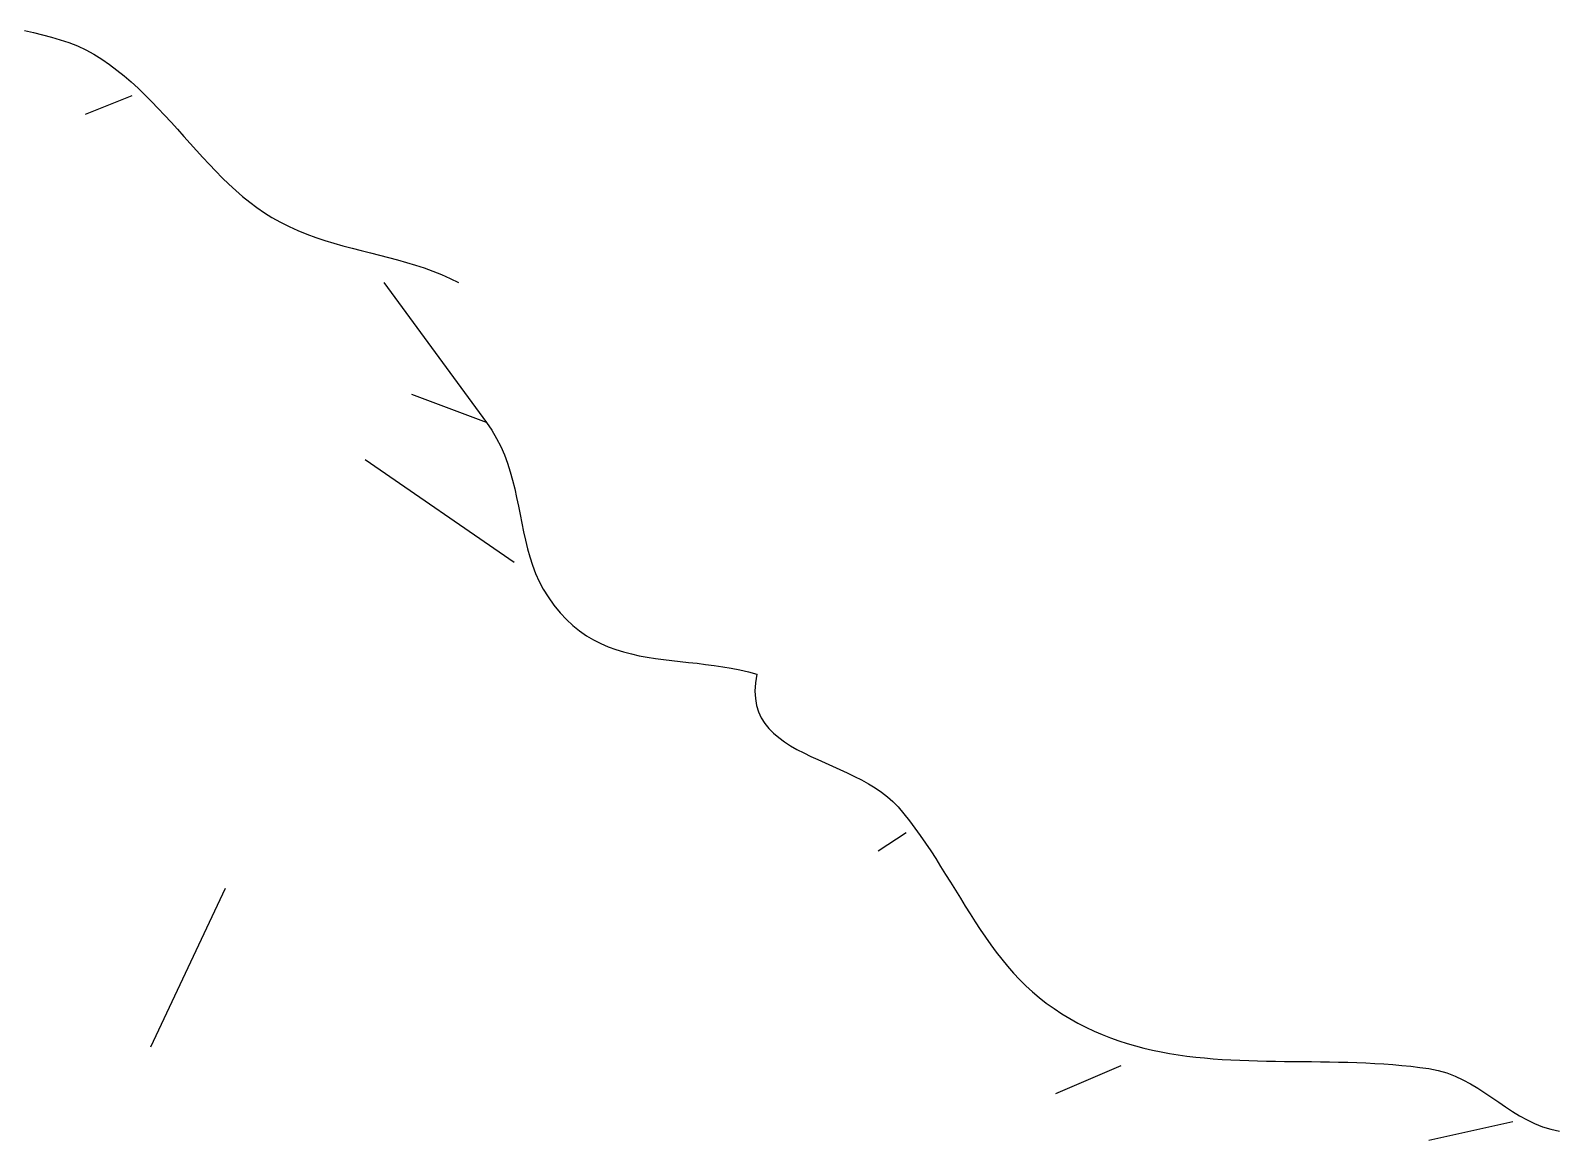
# Model space of a CAD drawing. Header units: millimetres. Extents: x 39 to 1143, y 32 to 1572.
# Drawn here: x 589.7 to 753.5, y 1053.1 to 1172.1 of the extents above; entities that cross this region are included whole.
import ezdxf

# ---------------------------------------------------------------- set-up
doc = ezdxf.new("R2010")
doc.units = ezdxf.units.MM
doc.layers.add('0_0_0', color=3, linetype='Continuous')

msp = doc.modelspace()

# ---------------------------------------------------------------- linework, layer by layer
at = {"layer": '0_0_0'}
for points in [[(589.04, 1172.07), (590, 1171.85), (590.96, 1171.62), (591.91, 1171.37), (592.85, 1171.09), (593.78, 1170.78), (594.7, 1170.42), (595.59, 1170.01), (596.47, 1169.53), (597.31, 1169), (598.13, 1168.44), (598.93, 1167.84), (599.7, 1167.21), (600.46, 1166.56), (601.2, 1165.88), (601.93, 1165.18), (602.65, 1164.46), (603.35, 1163.73), (604.04, 1162.99), (604.73, 1162.24), (605.42, 1161.48), (606.1, 1160.72), (606.78, 1159.97), (607.46, 1159.21), (608.14, 1158.46), (608.83, 1157.73), (609.52, 1157), (610.22, 1156.29), (610.94, 1155.6), (611.66, 1154.93), (612.4, 1154.29), (613.16, 1153.68), (613.93, 1153.09), (614.73, 1152.54), (615.54, 1152.03), (616.46, 1151.51), (617.39, 1151.05), (618.33, 1150.62), (619.28, 1150.24), (620.24, 1149.89), (621.21, 1149.56), (622.18, 1149.27), (623.15, 1148.99), (624.13, 1148.73), (625.11, 1148.47), (626.09, 1148.23), (627.06, 1147.98), (628.04, 1147.74), (629, 1147.48), (629.97, 1147.21), (630.92, 1146.92), (631.87, 1146.61), (632.8, 1146.28), (633.72, 1145.91), (634.63, 1145.5), (635.52, 1145.06)], [(600.52, 1165.06), (595.52, 1163.06)], [(627.52, 1145.06), (638.52, 1130.06), (630.52, 1133.06)], [(638.52, 1130.06), (639.11, 1129.21), (639.62, 1128.34), (640.06, 1127.46), (640.45, 1126.57), (640.79, 1125.67), (641.08, 1124.76), (641.34, 1123.85), (641.56, 1122.93), (641.77, 1122.01), (641.96, 1121.08), (642.14, 1120.16), (642.32, 1119.24), (642.51, 1118.32), (642.71, 1117.41), (642.93, 1116.51), (643.18, 1115.62), (643.47, 1114.73), (643.8, 1113.86), (644.18, 1113.01), (644.62, 1112.17), (645.13, 1111.35), (645.76, 1110.45), (646.42, 1109.65), (647.1, 1108.92), (647.8, 1108.27), (648.52, 1107.69), (649.26, 1107.18), (650.02, 1106.73), (650.8, 1106.33), (651.59, 1105.99), (652.4, 1105.69), (653.22, 1105.44), (654.06, 1105.22), (654.91, 1105.03), (655.77, 1104.88), (656.64, 1104.74), (657.52, 1104.62), (658.4, 1104.51), (659.3, 1104.41), (660.2, 1104.32), (661.11, 1104.22), (662.02, 1104.11), (662.93, 1104), (663.85, 1103.86), (664.77, 1103.71), (665.69, 1103.52), (666.61, 1103.31), (667.52, 1103.06), (667.36, 1102.12), (667.31, 1101.25), (667.35, 1100.45), (667.48, 1099.7), (667.7, 1099.01), (667.99, 1098.37), (668.37, 1097.78), (668.81, 1097.23), (669.31, 1096.72), (669.86, 1096.25), (670.47, 1095.8), (671.12, 1095.38), (671.81, 1094.99), (672.53, 1094.61), (673.28, 1094.24), (674.05, 1093.89), (674.83, 1093.54), (675.62, 1093.19), (676.41, 1092.83), (677.2, 1092.47), (677.98, 1092.1), (678.74, 1091.71), (679.48, 1091.3), (680.19, 1090.87), (680.87, 1090.41), (681.51, 1089.92), (682.1, 1089.39), (682.64, 1088.82), (683.26, 1088.08), (683.87, 1087.32), (684.45, 1086.54), (685.03, 1085.75), (685.59, 1084.94), (686.14, 1084.11), (686.68, 1083.28), (687.21, 1082.44), (687.74, 1081.59), (688.27, 1080.74), (688.79, 1079.89), (689.32, 1079.03), (689.85, 1078.18), (690.38, 1077.34), (690.92, 1076.5), (691.46, 1075.67), (692.02, 1074.85), (692.59, 1074.05), (693.17, 1073.26), (693.77, 1072.49), (694.38, 1071.74), (695.01, 1071.01), (695.67, 1070.31), (696.34, 1069.63), (697.05, 1068.98), (697.77, 1068.37), (698.53, 1067.78), (699.36, 1067.19), (700.21, 1066.64), (701.05, 1066.12), (701.91, 1065.65), (702.78, 1065.2), (703.65, 1064.79), (704.52, 1064.41), (705.41, 1064.07), (706.3, 1063.75), (707.19, 1063.46), (708.09, 1063.2), (709, 1062.96), (709.91, 1062.75), (710.83, 1062.56), (711.75, 1062.39), (712.68, 1062.24), (713.61, 1062.11), (714.54, 1062), (715.48, 1061.9), (716.42, 1061.82), (717.37, 1061.75), (718.32, 1061.7), (719.27, 1061.65), (720.22, 1061.62), (721.18, 1061.59), (722.14, 1061.57), (723.1, 1061.55), (724.06, 1061.54), (725.02, 1061.53), (725.99, 1061.52), (726.96, 1061.51), (727.92, 1061.5), (728.89, 1061.48), (729.86, 1061.46), (730.83, 1061.44), (731.8, 1061.41), (732.77, 1061.37), (733.74, 1061.32), (734.7, 1061.26), (735.67, 1061.19), (736.64, 1061.11), (737.6, 1061.01), (738.56, 1060.89), (739.52, 1060.76), (740.52, 1060.56), (741.45, 1060.29), (742.34, 1059.96), (743.18, 1059.57), (743.99, 1059.14), (744.77, 1058.67), (745.53, 1058.18), (746.28, 1057.67), (747.02, 1057.16), (747.76, 1056.65), (748.5, 1056.15), (749.26, 1055.69), (750.05, 1055.25), (750.86, 1054.86), (751.7, 1054.53), (752.59, 1054.25), (753.52, 1054.06)], [(625.52, 1126.06), (641.52, 1115.06)], [(683.52, 1086.06), (680.52, 1084.06)], [(610.52, 1080.06), (602.52, 1063.06)], [(706.52, 1061.06), (699.52, 1058.06)], [(748.52, 1055.06), (739.52, 1053.06)]]:
    msp.add_lwpolyline(points, dxfattribs=at)

doc.saveas('drawing.dxf')
